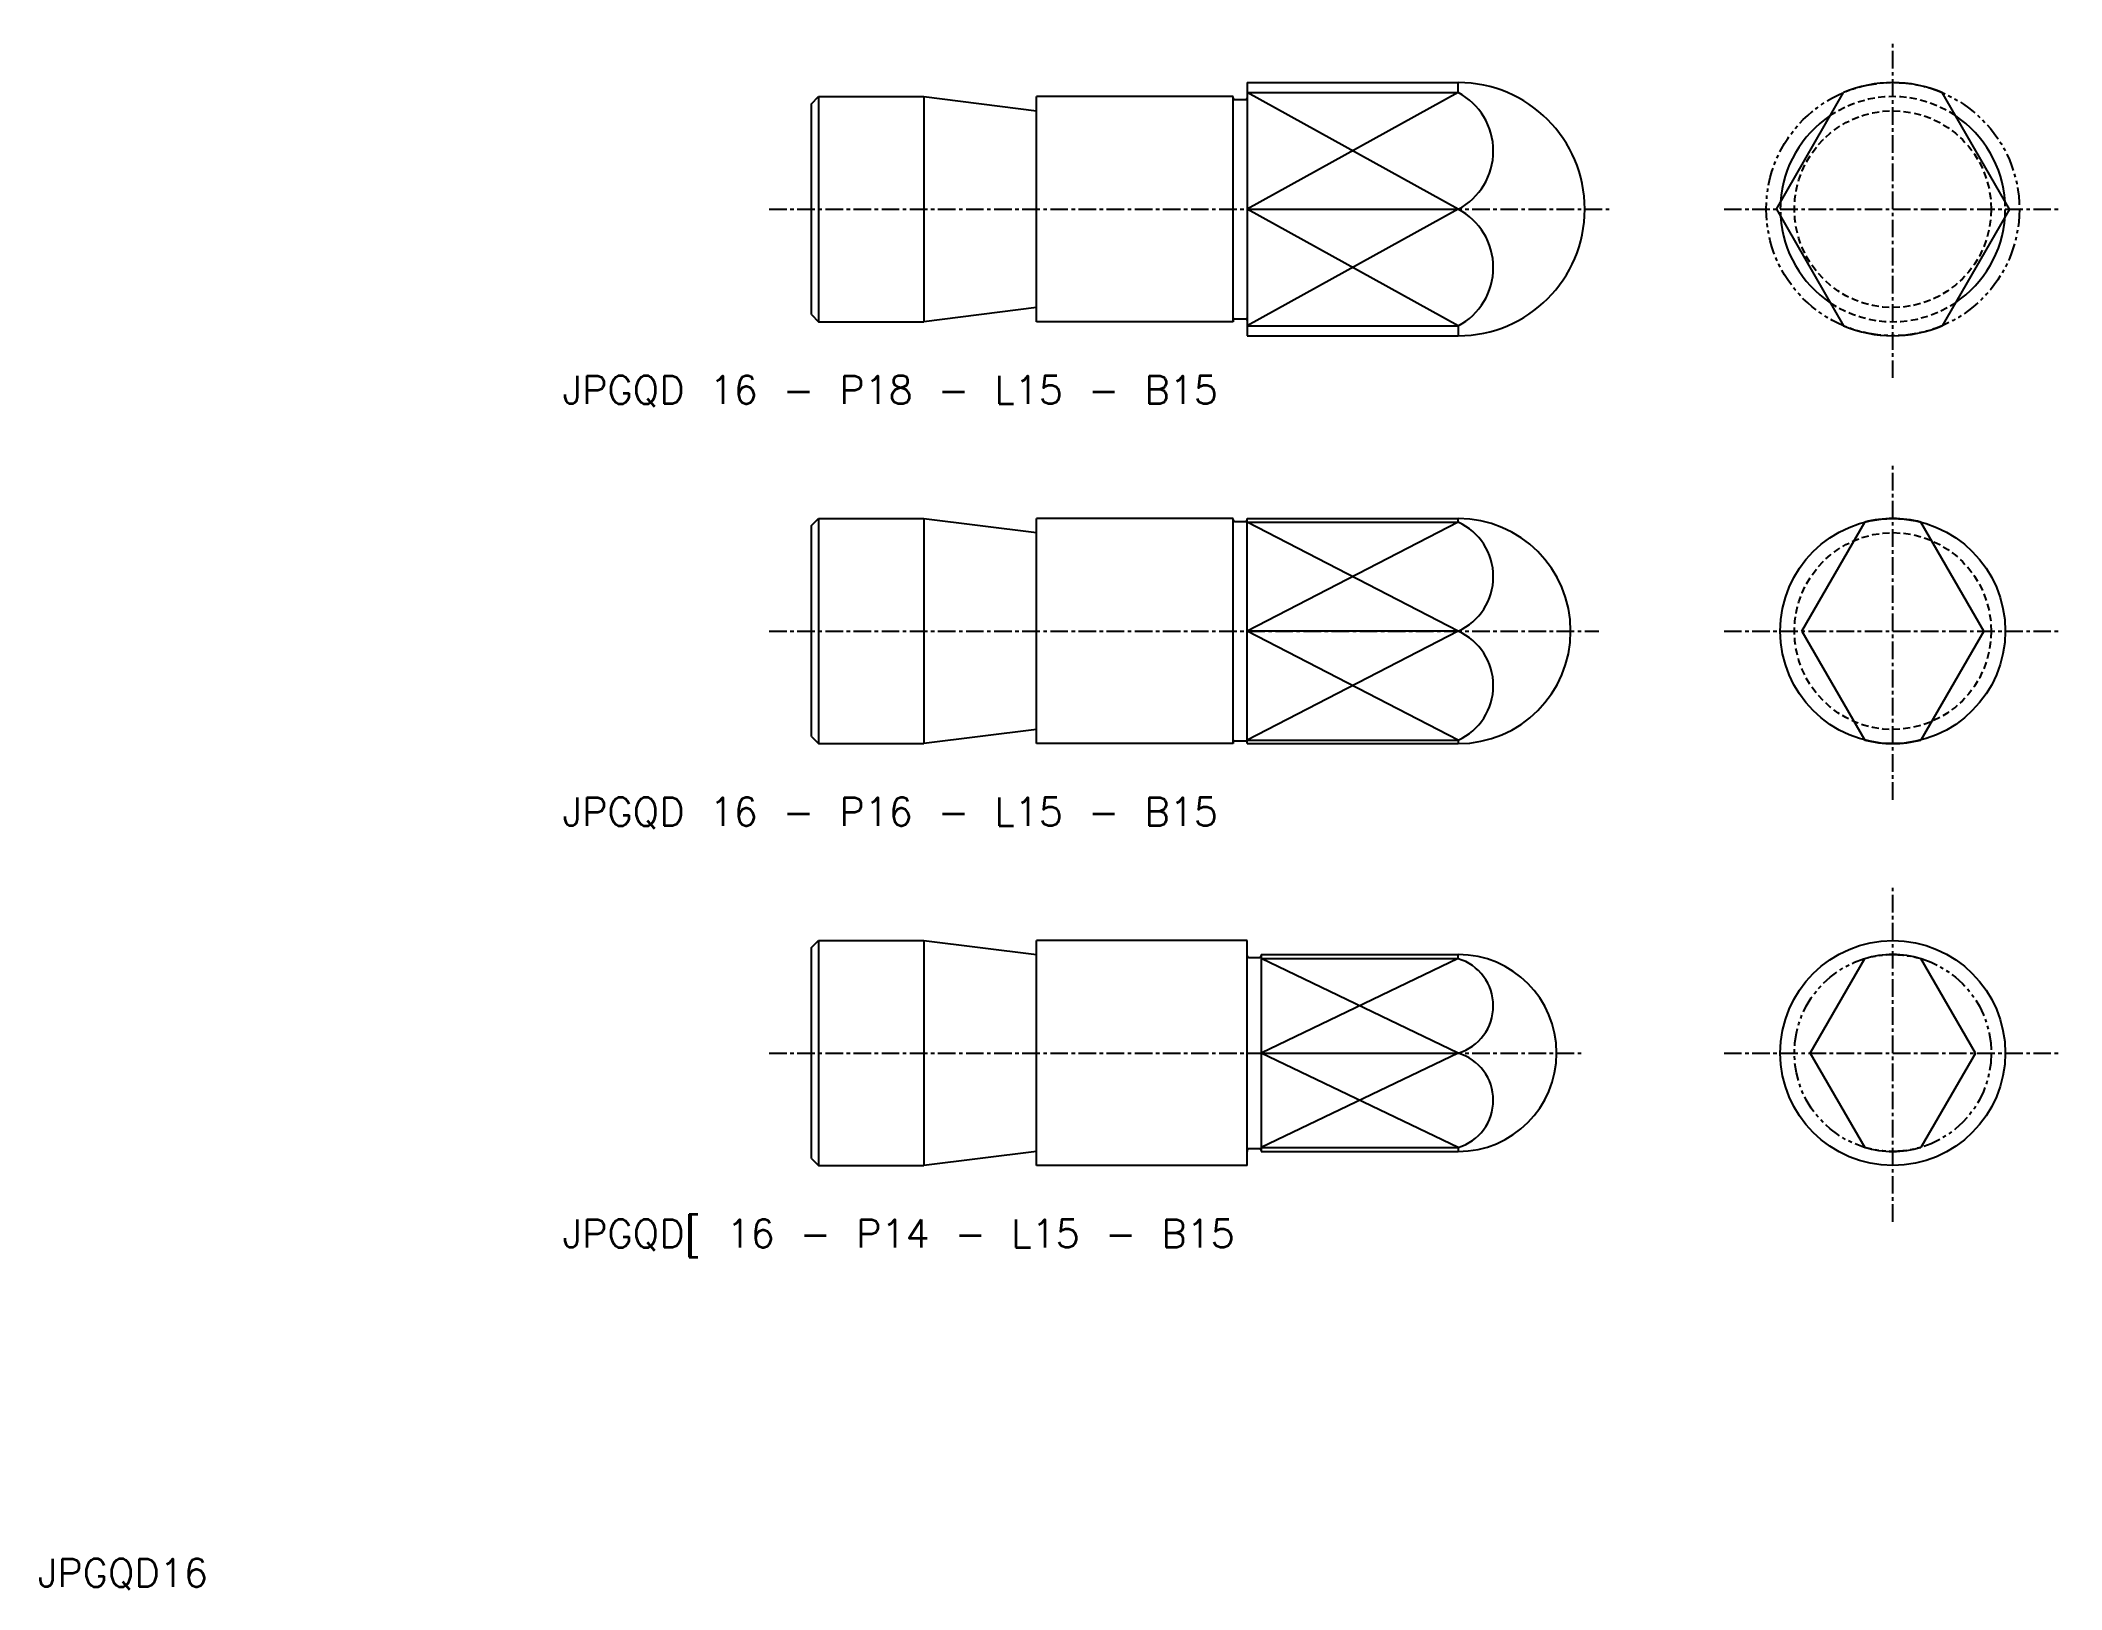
# Model space of a CAD drawing. Extents: x 5 to 149, y 5 to 115.
import ezdxf

# ---------------------------------------------------------------- set-up
doc = ezdxf.new("R2010")
doc.units = 0
for name, pattern in [('CENTER', [2, 1.25, -0.25, 0.25, -0.25]), ('DASHED', [0.75, 0.5, -0.25]), ('PHANTOM', [2.5, 1.25, -0.25, 0.25, -0.25, 0.25, -0.25])]:
    doc.linetypes.add(name, pattern=pattern)
doc.layers.get('0').update_dxf_attribs({"linetype": 'CONTINUOUS'})
doc.layers.add('CENTER', color=1, linetype='CENTER')
doc.styles.get("Standard").update_dxf_attribs({"font": 'txt.shx', "width": 0.8, "bigfont": 'bigfont.shx'})

msp = doc.modelspace()

# ---------------------------------------------------------------- linework, layer by layer
at = {"color": 7, "linetype": 'CONTINUOUS'}
for p, q in [((60, 110.46), (60.5, 110.96)), ((60.5, 110.96), (60.5, 94.96)), ((60.5, 110.96), (68, 110.96)), ((68, 110.96), (68, 94.96)), ((68, 110.96), (76, 109.96)), ((90, 110.96), (76, 110.96)), ((76, 94.96), (76, 110.96)), ((90, 94.96), (90, 110.96)), ((90, 110.86), (90, 110.96)), ((90.1, 110.76), (90.9, 110.76)), ((91, 111.96), (91, 93.96)), ((91, 111.96), (106, 111.96)), ((91, 111.25), (106, 111.25)), ((106, 111.25), (106, 111.96)), ((128.63, 102.96), (133.41, 111.25)), ((145.2, 102.96), (140.41, 111.25)), ((60, 95.46), (60, 110.46)), ((91, 102.96), (106, 102.96)), ((128.63, 102.96), (133.41, 94.67)), ((145.2, 102.96), (140.41, 94.67)), ((60, 95.46), (60.5, 94.96)), ((60.5, 94.96), (68, 94.96)), ((76, 95.96), (68, 94.96)), ((90, 94.96), (76, 94.96)), ((90, 95.06), (90, 94.96)), ((90.1, 95.16), (90.9, 95.16)), ((91, 94.67), (106, 94.67)), ((91, 93.96), (106, 93.96)), ((106, 94.67), (106, 93.96)), ((60, 80.46), (60.5, 80.96)), ((60.5, 80.96), (68, 80.96)), ((60.5, 80.96), (60.5, 64.96)), ((68, 80.96), (76, 79.96)), ((68, 80.96), (68, 64.96)), ((90, 80.96), (76, 80.96)), ((76, 64.96), (76, 80.96)), ((90, 64.96), (90, 80.96)), ((90, 80.86), (90, 80.96)), ((90.1, 80.76), (90.9, 80.76)), ((91, 80.96), (106, 80.96)), ((91, 64.96), (91, 80.96)), ((91, 80.7), (106, 80.7)), ((106, 80.7), (106, 80.96)), ((130.44, 72.96), (134.91, 80.7)), ((143.39, 72.96), (138.91, 80.7)), ((60, 65.46), (60, 80.46)), ((106, 72.96), (91, 72.96)), ((130.44, 72.96), (134.91, 65.21)), ((143.39, 72.96), (138.91, 65.21)), ((60, 65.46), (60.5, 64.96)), ((60.5, 64.96), (68, 64.96)), ((76, 65.96), (68, 64.96)), ((90, 64.96), (76, 64.96)), ((90, 65.06), (90, 64.96)), ((90.1, 65.16), (90.9, 65.16)), ((91, 65.21), (106, 65.21)), ((91, 64.96), (106, 64.96)), ((106, 65.21), (106, 64.96)), ((60, 50.46), (60.5, 50.96)), ((60, 35.46), (60, 50.46)), ((60.5, 50.96), (68, 50.96)), ((60.5, 50.96), (60.5, 34.96)), ((68, 50.96), (68, 34.96)), ((68, 50.96), (76, 49.96)), ((91, 50.96), (76, 50.96)), ((76, 34.96), (76, 50.96)), ((91, 34.96), (91, 50.96)), ((91, 49.86), (91, 49.96)), ((91.1, 49.76), (91.9, 49.76)), ((92, 49.96), (106, 49.96)), ((92, 49.96), (92, 35.96)), ((92, 49.67), (106, 49.67)), ((106, 49.67), (106, 49.96)), ((131.04, 42.96), (134.91, 49.67)), ((142.79, 42.96), (138.91, 49.67)), ((92, 42.96), (106, 42.96)), ((131.04, 42.96), (134.91, 36.25)), ((142.79, 42.96), (138.91, 36.25)), ((76, 35.96), (68, 34.96)), ((91, 36.06), (91, 35.96)), ((91.1, 36.16), (91.9, 36.16)), ((92, 36.25), (106, 36.25)), ((92, 35.96), (106, 35.96)), ((106, 36.25), (106, 35.96)), ((60, 35.46), (60.5, 34.96)), ((60.5, 34.96), (68, 34.96)), ((91, 34.96), (76, 34.96))]:
    msp.add_line(p, q, dxfattribs=at)
at = {"color": 3, "linetype": 'CONTINUOUS'}
for p, q in [((106, 111.25), (91, 102.96)), ((106, 102.96), (91, 111.25)), ((106, 102.96), (91, 94.67)), ((106, 94.67), (91, 102.96)), ((106, 80.7), (91, 72.96)), ((106, 72.96), (91, 80.7)), ((106, 65.21), (91, 72.96)), ((106, 72.96), (91, 65.21)), ((106, 49.67), (92, 42.96)), ((106, 42.96), (92, 49.67)), ((106, 36.25), (92, 42.96)), ((106, 42.96), (92, 36.25))]:
    msp.add_line(p, q, dxfattribs=at)
at = {"color": 3, "linetype": 'PHANTOM'}
for centre, radius in [((136.91, 102.96), 9), ((136.91, 42.96), 7)]:
    msp.add_circle(centre, radius, dxfattribs=at)
at = {"color": 3, "linetype": 'DASHED'}
for centre in [(136.91, 102.96), (136.91, 72.96)]:
    msp.add_circle(centre, 7, dxfattribs=at)
at = {"color": 7, "linetype": 'CONTINUOUS'}
for centre in [(136.91, 72.96), (136.91, 42.96)]:
    msp.add_circle(centre, 8, dxfattribs=at)
for centre, radius, start, end in [((90.1, 110.86), 0.1, 180, 270), ((90.9, 110.86), 0.1, 270, 0), ((106, 102.96), 9, 270, 90), ((103.81, 107.1), 4.69, 297.8181, 62.1819), ((136.91, 102.96), 9, 67.1146, 112.8854), ((136.91, 102.96), 8, 123.7806, 176.2194), ((136.91, 102.96), 8, 3.7806, 56.2194), ((103.81, 98.81), 4.69, 297.8181, 62.1819), ((136.91, 102.96), 8, 183.7806, 236.2194), ((136.91, 102.96), 8, 303.7806, 356.2194), ((90.1, 95.06), 0.1, 90, 180), ((90.9, 95.06), 0.1, 0, 90), ((136.91, 102.96), 9, 247.1146, 292.8854), ((90.1, 80.86), 0.1, 180, 270), ((90.9, 80.86), 0.1, 270, 0), ((106, 72.96), 8, 270, 90), ((104.25, 76.83), 4.25, 294.3157, 65.6843), ((136.91, 72.96), 8, 75.5225, 104.4775), ((104.25, 69.08), 4.25, 294.3157, 65.6843), ((90.1, 65.06), 0.1, 90, 180), ((90.9, 65.06), 0.1, 0, 90), ((136.91, 72.96), 8, 255.5225, 284.4775), ((91.1, 49.86), 0.1, 180, 270), ((91.9, 49.86), 0.1, 270, 0), ((106, 42.96), 7, 270, 90), ((105, 46.31), 3.5, 286.6015, 73.3985), ((136.91, 42.96), 7, 73.3985, 106.6015), ((105, 39.6), 3.5, 286.6015, 73.3985), ((91.1, 36.06), 0.1, 90, 180), ((91.9, 36.06), 0.1, 0, 90), ((136.91, 42.96), 7, 253.3985, 286.6015)]:
    msp.add_arc(centre, radius, start, end, dxfattribs=at)
at = {"color": 3, "linetype": 'DASHED'}
for start, end in [(56.2194, 123.7806), (176.2194, 183.7806), (356.2194, 3.7806), (236.2194, 303.7806)]:
    msp.add_arc((136.91, 102.96), 8, start, end, dxfattribs=at)
at = {"layer": 'CENTER', "color": 1, "linetype": 'CENTER'}
for p, q in [((136.91, 90.96), (136.91, 114.96)), ((57, 102.96), (117, 102.96)), ((124.91, 102.96), (148.91, 102.96)), ((136.91, 60.96), (136.91, 84.96)), ((57, 72.96), (116, 72.96)), ((124.91, 72.96), (148.91, 72.96)), ((136.91, 30.96), (136.91, 54.96)), ((57, 42.96), (115, 42.96)), ((124.91, 42.96), (148.91, 42.96))]:
    msp.add_line(p, q, dxfattribs=at)

# ---------------------------------------------------------------- texts
at = {"color": 7, "linetype": 'CONTINUOUS'}
for s, p in [('JPGQD 16 - P18 - L15 - B15', (42.32, 89.12)), ('JPGQD 16 - P16 - L15 - B15', (42.32, 59.12)), ('JPGQD[ 16 - P14 - L15 - B15', (42.32, 29.12)), ('JPGQD16', (5, 5))]:
    msp.add_text(s, height=2, dxfattribs=at).set_placement(p)

doc.saveas('drawing.dxf')
